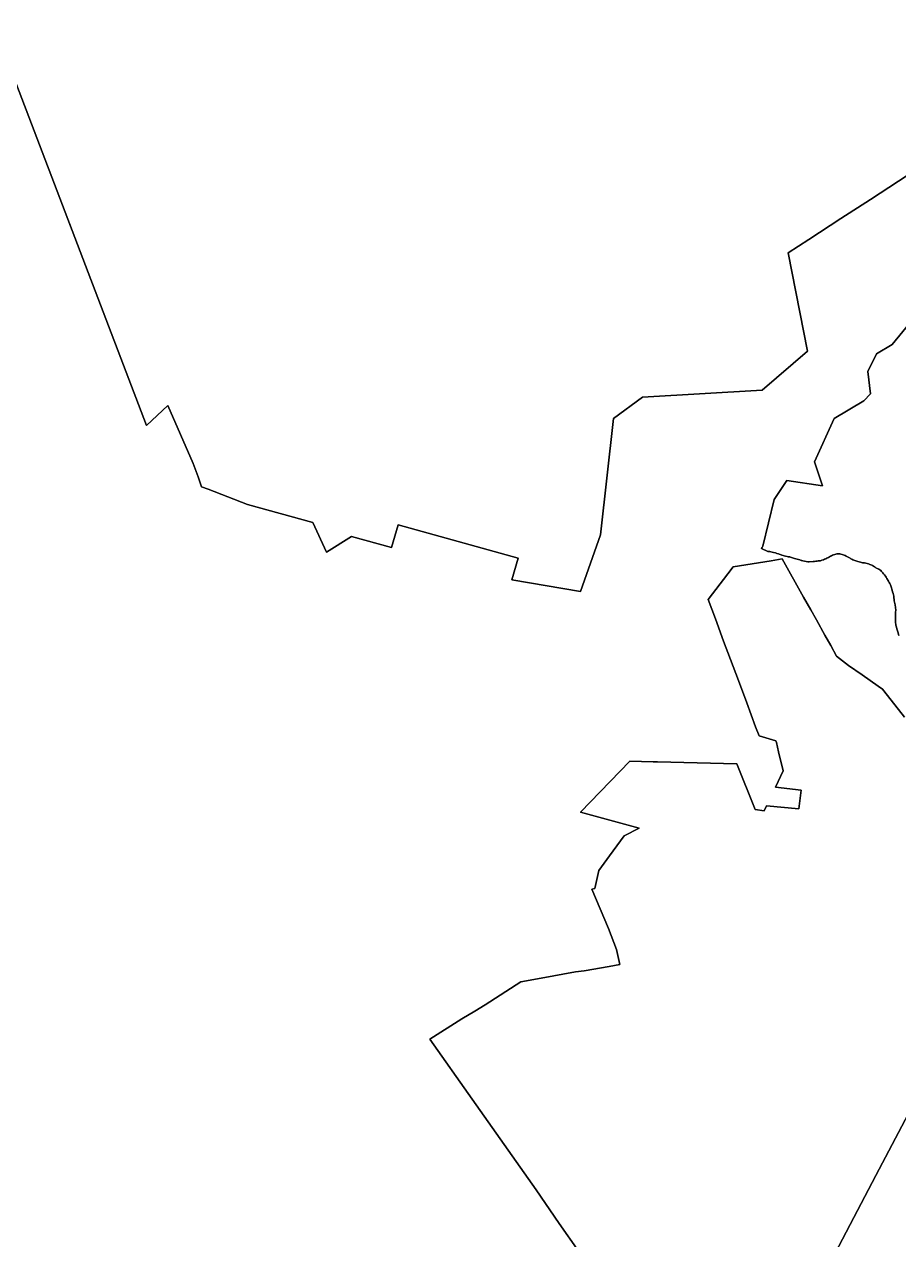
# Model space of a CAD drawing. Header units: inches. Extents: x 11258954 to 11313122, y 3645444 to 3695200.
# Drawn here: x 11269722 to 11273798, y 3674751 to 3680419 of the extents above; entities that cross this region are included whole.
import ezdxf

# ---------------------------------------------------------------- set-up
doc = ezdxf.new("R2010")
doc.units = ezdxf.units.IN
doc.header["$MEASUREMENT"] = 0
doc.layers.add('AnnexationHistory', color=183, linetype='Continuous')
doc.layers.add('ZipCode', color=108, linetype='Continuous')

msp = doc.modelspace()

# ---------------------------------------------------------------- linework, layer by layer
at = {"layer": 'AnnexationHistory'}
for points in [[(11274191.3125, 3676000, 0), (11273691.219, 3675050.4375, 0), (11272658.9375, 3673080.4375, 0)], [(11272658.9375, 3673080.4375, 0), (11273691.219, 3675050.4375, 0), (11274191.3125, 3676000, 0)]]:
    msp.add_polyline3d(points, dxfattribs=at)
at = {"layer": 'ZipCode'}
for points in [[(11269577.4805, 3680418.6615, 0), (11270291.389, 3678548.6135, 0), (11270390.219, 3678640.75, 0), (11270509.7215, 3678371.132, 0), (11270532.4365, 3678308.44, 0), (11270548.531, 3678262.6885, 0), (11270579.387, 3678250.622, 0), (11270761.6, 3678179.368, 0), (11271067.2315, 3678095.233, 0), (11271130.5565, 3677957.7145, 0), (11271130.7315, 3677957.335, 0), (11271247.5035, 3678029.956, 0), (11271433.9915, 3677978.472, 0), (11271465.2085, 3678084.708, 0), (11272024.1175, 3677929.5915, 0), (11271994.33, 3677828.213, 0), (11272314.428, 3677774.36, 0), (11272408.2145, 3678038.716, 0), (11272468.2795, 3678579.893, 0), (11272603.2475, 3678680.434, 0), (11273160.9495, 3678712.103, 0), (11273371.8925, 3678895.0425, 0), (11273282.163, 3679352.6465, 0), (11273379.2445, 3679415.742, 0), (11273528.3755, 3679512.666, 0), (11273665.819, 3679601.9935, 0), (11273796.377, 3679686.8465, 0), (11273940.419, 3679780.463, 0)], [(11273940.419, 3679780.463, 0), (11273796.377, 3679686.8465, 0), (11273665.819, 3679601.9935, 0), (11273528.3755, 3679512.666, 0), (11273379.2445, 3679415.742, 0), (11273282.163, 3679352.6465, 0), (11273371.8925, 3678895.0425, 0), (11273160.9495, 3678712.103, 0), (11272603.2475, 3678680.434, 0), (11272468.2795, 3678579.893, 0), (11272408.2145, 3678038.716, 0), (11272314.428, 3677774.36, 0), (11271994.33, 3677828.213, 0), (11272024.1175, 3677929.5915, 0), (11271465.2085, 3678084.708, 0), (11271433.9915, 3677978.472, 0), (11271247.5035, 3678029.956, 0), (11271130.7315, 3677957.335, 0), (11271130.5565, 3677957.7145, 0), (11271067.2315, 3678095.233, 0), (11270761.6, 3678179.368, 0), (11270579.387, 3678250.622, 0), (11270548.531, 3678262.6885, 0), (11270532.4365, 3678308.44, 0), (11270509.7215, 3678371.132, 0), (11270390.219, 3678640.75, 0), (11270291.389, 3678548.6135, 0), (11269577.4805, 3680418.6615, 0)], [(11273931.094, 3679124.9375, 0), (11273766.5315, 3678925, 0), (11273693.9065, 3678881.9375, 0), (11273653.9375, 3678799.1875, 0), (11273666.0315, 3678695.1875, 0), (11273634.375, 3678663.6875, 0), (11273496.875, 3678580.8125, 0), (11273405.344, 3678377.875, 0), (11273443.1565, 3678266.5625, 0), (11273276.6875, 3678291.9375, 0), (11273217.875, 3678203.125, 0), (11273164.0625, 3677985.3125, 0), (11273162.6875, 3677981.8125, 0), (11273161.969, 3677980.9375, 0), (11273161.2815, 3677980, 0), (11273160.594, 3677979.0625, 0), (11273160.125, 3677978.375, 0), (11273159.719, 3677977.625, 0), (11273159.344, 3677976.9375, 0), (11273159, 3677976.25, 0), (11273158.6565, 3677975.5, 0), (11273158.344, 3677974.6875, 0), (11273158.1565, 3677974.1875, 0), (11273187.5625, 3677960.625, 0), (11273191.2815, 3677960.6875, 0), (11273194.094, 3677960.625, 0), (11273197.625, 3677960.1875, 0), (11273202.219, 3677959.25, 0), (11273214.094, 3677956.3125, 0), (11273222.7815, 3677953.9375, 0), (11273229.844, 3677951.625, 0), (11273236.8125, 3677949.0625, 0), (11273240.6565, 3677947.625, 0), (11273244.7815, 3677946.0625, 0), (11273249.0315, 3677944.5, 0), (11273253.219, 3677943.0625, 0), (11273258.75, 3677941.3125, 0), (11273264.219, 3677939.8125, 0), (11273270.125, 3677938.4375, 0), (11273277, 3677937.0625, 0), (11273281.875, 3677936.1875, 0), (11273286.1875, 3677935.5, 0), (11273290.094, 3677934.8125, 0), (11273293.8125, 3677934.0625, 0), (11273298.1875, 3677932.875, 0), (11273302.844, 3677931.3125, 0), (11273307.594, 3677929.6875, 0), (11273312.219, 3677928.0625, 0), (11273318.0315, 3677926.1875, 0), (11273323.8125, 3677924.5, 0), (11273330, 3677922.75, 0), (11273337.219, 3677920.8125, 0), (11273342.625, 3677919.1875, 0), (11273346.8125, 3677917.8125, 0), (11273351.4375, 3677916.4375, 0), (11273358.0315, 3677915.0625, 0), (11273366.5315, 3677913.75, 0), (11273374.625, 3677912.875, 0), (11273379.5625, 3677912.6875, 0), (11273399.719, 3677913.625, 0), (11273405.9375, 3677914.125, 0), (11273411.6565, 3677914.875, 0), (11273417.0315, 3677915.625, 0), (11273421.969, 3677916.125, 0), (11273427.1565, 3677916.625, 0), (11273432.9065, 3677917.625, 0), (11273439.625, 3677919.4375, 0), (11273446.594, 3677921.8125, 0), (11273452.3125, 3677924.125, 0), (11273457.3125, 3677926.3125, 0), (11273462.0315, 3677928.625, 0), (11273466.2815, 3677930.75, 0), (11273470.875, 3677933.125, 0), (11273475.5315, 3677935.625, 0), (11273480.0315, 3677938.0625, 0), (11273484.4065, 3677940.5, 0), (11273488.8125, 3677942.6875, 0), (11273493.75, 3677944.6875, 0), (11273499.6565, 3677946.4375, 0), (11273505.125, 3677947.75, 0), (11273509.969, 3677948.8125, 0), (11273514.3125, 3677949.5, 0), (11273518.4375, 3677949.625, 0), (11273523.125, 3677949, 0), (11273528.25, 3677947.75, 0), (11273533.4375, 3677946.125, 0), (11273538.4375, 3677944.4375, 0), (11273543.4375, 3677942.8125, 0), (11273548.2815, 3677941.0625, 0), (11273553.469, 3677938.9375, 0), (11273559.4375, 3677936.0625, 0), (11273565.594, 3677932.625, 0), (11273570.719, 3677929.4375, 0), (11273575.2815, 3677926.5625, 0), (11273579.6565, 3677924.0625, 0), (11273583.6565, 3677922.25, 0), (11273588.1875, 3677920.4375, 0), (11273592.9065, 3677918.75, 0), (11273597.469, 3677917.0625, 0), (11273602.4375, 3677915.125, 0), (11273607.3125, 3677913.3125, 0), (11273612.6565, 3677911.625, 0), (11273619.0625, 3677910.0625, 0), (11273624.625, 3677909, 0), (11273629.5, 3677908.25, 0), (11273633.844, 3677907.625, 0), (11273637.875, 3677907.0625, 0), (11273643.8125, 3677906, 0), (11273650.4065, 3677904.375, 0), (11273657.125, 3677902.5, 0), (11273663.469, 3677900.4375, 0), (11273667.6875, 3677898.875, 0), (11273671.7815, 3677897.0625, 0), (11273676.0625, 3677894.75, 0), (11273680.875, 3677891.8125, 0), (11273684.7815, 3677889.125, 0), (11273688.125, 3677886.625, 0), (11273691.125, 3677884.4375, 0), (11273694.0625, 3677882.625, 0), (11273697.469, 3677881, 0), (11273701.219, 3677879.375, 0), (11273705.1565, 3677877.5, 0), (11273709.0625, 3677875.25, 0), (11273713.6875, 3677871.5625, 0), (11273717.8125, 3677867.5, 0), (11273721.3125, 3677863.5625, 0), (11273724.0625, 3677860.4375, 0), (11273727.3125, 3677856.6875, 0), (11273731.1565, 3677851.8125, 0), (11273735.344, 3677846.125, 0), (11273739.469, 3677840, 0), (11273742.5, 3677835.125, 0), (11273745.125, 3677830.625, 0), (11273747.5625, 3677826.25, 0), (11273750.0625, 3677821.8125, 0), (11273753.1875, 3677816.375, 0), (11273756.375, 3677810.75, 0), (11273759.3125, 3677805.3125, 0), (11273761.6875, 3677800.25, 0), (11273763.2815, 3677795.8125, 0), (11273764.6565, 3677790.875, 0), (11273765.9375, 3677785.5, 0), (11273767.2815, 3677779.8125, 0), (11273769.3125, 3677772.0625, 0), (11273771.344, 3677764.75, 0), (11273773.125, 3677757.9375, 0), (11273774.469, 3677751.625, 0), (11273775.0625, 3677747.3125, 0), (11273775.5625, 3677742.8125, 0), (11273776.1565, 3677737.5, 0), (11273777.0625, 3677731, 0), (11273778.344, 3677723.5, 0), (11273779.5315, 3677717.5625, 0), (11273780.6565, 3677712.375, 0), (11273781.6875, 3677707.1875, 0), (11273782.344, 3677703.3125, 0), (11273782.9375, 3677699.125, 0), (11273783.4065, 3677694.9375, 0), (11273783.6875, 3677690.8125, 0), (11273783.6875, 3677684.9375, 0), (11273783.344, 3677679.1875, 0), (11273782.844, 3677672.9375, 0), (11273782.469, 3677665.375, 0), (11273782.25, 3677657.75, 0), (11273782.125, 3677651.375, 0), (11273782.1875, 3677645.5625, 0), (11273782.469, 3677639.625, 0), (11273782.9065, 3677633.875, 0), (11273783.4375, 3677628, 0), (11273784.0315, 3677622.125, 0), (11273784.6875, 3677616.1875, 0), (11273786.8125, 3677608, 0), (11273789.0625, 3677599.5, 0), (11273791.594, 3677590.4375, 0), (11273794.469, 3677580.5625, 0), (11273796.4375, 3677574.125, 0), (11273798.3125, 3677568.0625, 0)], [(11273798.3125, 3677568.0625, 0), (11273796.4375, 3677574.125, 0), (11273794.469, 3677580.5625, 0), (11273791.594, 3677590.4375, 0), (11273789.0625, 3677599.5, 0), (11273786.8125, 3677608, 0), (11273784.6875, 3677616.1875, 0), (11273784.0315, 3677622.125, 0), (11273783.4375, 3677628, 0), (11273782.9065, 3677633.875, 0), (11273782.469, 3677639.625, 0), (11273782.1875, 3677645.5625, 0), (11273782.125, 3677651.375, 0), (11273782.25, 3677657.75, 0), (11273782.469, 3677665.375, 0), (11273782.844, 3677672.9375, 0), (11273783.344, 3677679.1875, 0), (11273783.6875, 3677684.9375, 0), (11273783.6875, 3677690.8125, 0), (11273783.4065, 3677694.9375, 0), (11273782.9375, 3677699.125, 0), (11273782.344, 3677703.3125, 0), (11273781.6875, 3677707.1875, 0), (11273780.6565, 3677712.375, 0), (11273779.5315, 3677717.5625, 0), (11273778.344, 3677723.5, 0), (11273777.0625, 3677731, 0), (11273776.1565, 3677737.5, 0), (11273775.5625, 3677742.8125, 0), (11273775.0625, 3677747.3125, 0), (11273774.469, 3677751.625, 0), (11273773.125, 3677757.9375, 0), (11273771.344, 3677764.75, 0), (11273769.3125, 3677772.0625, 0), (11273767.2815, 3677779.8125, 0), (11273765.9375, 3677785.5, 0), (11273764.6565, 3677790.875, 0), (11273763.2815, 3677795.8125, 0), (11273761.6875, 3677800.25, 0), (11273759.3125, 3677805.3125, 0), (11273756.375, 3677810.75, 0), (11273753.1875, 3677816.375, 0), (11273750.0625, 3677821.8125, 0), (11273747.5625, 3677826.25, 0), (11273745.125, 3677830.625, 0), (11273742.5, 3677835.125, 0), (11273739.469, 3677840, 0), (11273735.344, 3677846.125, 0), (11273731.1565, 3677851.8125, 0), (11273727.3125, 3677856.6875, 0), (11273724.0625, 3677860.4375, 0), (11273721.3125, 3677863.5625, 0), (11273717.8125, 3677867.5, 0), (11273713.6875, 3677871.5625, 0), (11273709.0625, 3677875.25, 0), (11273705.1565, 3677877.5, 0), (11273701.219, 3677879.375, 0), (11273697.469, 3677881, 0), (11273694.0625, 3677882.625, 0), (11273691.125, 3677884.4375, 0), (11273688.125, 3677886.625, 0), (11273684.7815, 3677889.125, 0), (11273680.875, 3677891.8125, 0), (11273676.0625, 3677894.75, 0), (11273671.7815, 3677897.0625, 0), (11273667.6875, 3677898.875, 0), (11273663.469, 3677900.4375, 0), (11273657.125, 3677902.5, 0), (11273650.4065, 3677904.375, 0), (11273643.8125, 3677906, 0), (11273637.875, 3677907.0625, 0), (11273633.844, 3677907.625, 0), (11273629.5, 3677908.25, 0), (11273624.625, 3677909, 0), (11273619.0625, 3677910.0625, 0), (11273612.6565, 3677911.625, 0), (11273607.3125, 3677913.3125, 0), (11273602.4375, 3677915.125, 0), (11273597.469, 3677917.0625, 0), (11273592.9065, 3677918.75, 0), (11273588.1875, 3677920.4375, 0), (11273583.6565, 3677922.25, 0), (11273579.6565, 3677924.0625, 0), (11273575.2815, 3677926.5625, 0), (11273570.719, 3677929.4375, 0), (11273565.594, 3677932.625, 0), (11273559.4375, 3677936.0625, 0), (11273553.469, 3677938.9375, 0), (11273548.2815, 3677941.0625, 0), (11273543.4375, 3677942.8125, 0), (11273538.4375, 3677944.4375, 0), (11273533.4375, 3677946.125, 0), (11273528.25, 3677947.75, 0), (11273523.125, 3677949, 0), (11273518.4375, 3677949.625, 0), (11273514.3125, 3677949.5, 0), (11273509.969, 3677948.8125, 0), (11273505.125, 3677947.75, 0), (11273499.6565, 3677946.4375, 0), (11273493.75, 3677944.6875, 0), (11273488.8125, 3677942.6875, 0), (11273484.4065, 3677940.5, 0), (11273480.0315, 3677938.0625, 0), (11273475.5315, 3677935.625, 0), (11273470.875, 3677933.125, 0), (11273466.2815, 3677930.75, 0), (11273462.0315, 3677928.625, 0), (11273457.3125, 3677926.3125, 0), (11273452.3125, 3677924.125, 0), (11273446.594, 3677921.8125, 0), (11273439.625, 3677919.4375, 0), (11273432.9065, 3677917.625, 0), (11273427.1565, 3677916.625, 0), (11273421.969, 3677916.125, 0), (11273417.0315, 3677915.625, 0), (11273411.6565, 3677914.875, 0), (11273405.9375, 3677914.125, 0), (11273399.719, 3677913.625, 0), (11273379.5625, 3677912.6875, 0), (11273374.625, 3677912.875, 0), (11273366.5315, 3677913.75, 0), (11273358.0315, 3677915.0625, 0), (11273351.4375, 3677916.4375, 0), (11273346.8125, 3677917.8125, 0), (11273342.625, 3677919.1875, 0), (11273337.219, 3677920.8125, 0), (11273330, 3677922.75, 0), (11273323.8125, 3677924.5, 0), (11273318.0315, 3677926.1875, 0), (11273312.219, 3677928.0625, 0), (11273307.594, 3677929.6875, 0), (11273302.844, 3677931.3125, 0), (11273298.1875, 3677932.875, 0), (11273293.8125, 3677934.0625, 0), (11273290.094, 3677934.8125, 0), (11273286.1875, 3677935.5, 0), (11273281.875, 3677936.1875, 0), (11273277, 3677937.0625, 0), (11273270.125, 3677938.4375, 0), (11273264.219, 3677939.8125, 0), (11273258.75, 3677941.3125, 0), (11273253.219, 3677943.0625, 0), (11273249.0315, 3677944.5, 0), (11273244.7815, 3677946.0625, 0), (11273240.6565, 3677947.625, 0), (11273236.8125, 3677949.0625, 0), (11273229.844, 3677951.625, 0), (11273222.7815, 3677953.9375, 0), (11273214.094, 3677956.3125, 0), (11273202.219, 3677959.25, 0), (11273197.625, 3677960.1875, 0), (11273194.094, 3677960.625, 0), (11273191.2815, 3677960.6875, 0), (11273187.5625, 3677960.625, 0), (11273158.1565, 3677974.1875, 0), (11273158.344, 3677974.6875, 0), (11273158.6565, 3677975.5, 0), (11273159, 3677976.25, 0), (11273159.344, 3677976.9375, 0), (11273159.719, 3677977.625, 0), (11273160.125, 3677978.375, 0), (11273160.594, 3677979.0625, 0), (11273161.2815, 3677980, 0), (11273161.969, 3677980.9375, 0), (11273162.6875, 3677981.8125, 0), (11273164.0625, 3677985.3125, 0), (11273217.875, 3678203.125, 0), (11273276.6875, 3678291.9375, 0), (11273443.1565, 3678266.5625, 0), (11273405.344, 3678377.875, 0), (11273496.875, 3678580.8125, 0), (11273634.375, 3678663.6875, 0), (11273666.0315, 3678695.1875, 0), (11273653.9375, 3678799.1875, 0), (11273693.9065, 3678881.9375, 0), (11273766.5315, 3678925, 0), (11273931.094, 3679124.9375, 0)], [(11273824.375, 3677187.875, 0), (11273762.719, 3677267, 0), (11273722.6875, 3677318.4375, 0), (11273701.9375, 3677332.875, 0), (11273627.125, 3677385, 0), (11273563.625, 3677429.1875, 0), (11273507.625, 3677473.125, 0), (11273480.5625, 3677522.5625, 0), (11273453.4375, 3677570.9375, 0), (11273414, 3677641.1875, 0), (11273387.844, 3677687.8125, 0), (11273354.125, 3677747.75, 0), (11273254.1565, 3677925.5625, 0), (11273203.9065, 3677917.375, 0), (11273025.75, 3677888.3125, 0), (11273001.4375, 3677856.5625, 0), (11272909.344, 3677736.4375, 0), (11272943.0315, 3677646.3125, 0), (11272981.625, 3677543.0625, 0), (11273014.0315, 3677456.3125, 0), (11273050.5315, 3677359.125, 0), (11273089.8125, 3677255.1875, 0), (11273130.6565, 3677142.1875, 0), (11273148, 3677101.125, 0), (11273225.4065, 3677078.25, 0), (11273227.5, 3677069.625, 0), (11273238.0625, 3677026.25, 0), (11273258.719, 3676937.5625, 0), (11273223.3125, 3676860.875, 0), (11273343.625, 3676847.1875, 0), (11273332.5625, 3676760.0625, 0), (11273181.5315, 3676774.875, 0), (11273170.219, 3676750.875, 0), (11273128.4065, 3676756.6875, 0), (11273042.625, 3676970.8125, 0), (11272673.969, 3676979.1875, 0), (11272653.375, 3676979.6875, 0), (11272545.0315, 3676982.125, 0), (11272314.7885, 3676745.4395, 0), (11272588.067, 3676671.0975, 0), (11272517.7655, 3676634.5805, 0), (11272450.1795, 3676541.524, 0), (11272400.3995, 3676472.984, 0), (11272381.0875, 3676388.3915, 0), (11272367.0075, 3676385.781, 0), (11272445.1875, 3676202.5, 0), (11272481.9065, 3676105.3125, 0), (11272497.1875, 3676035.25, 0), (11272447.75, 3676025.625, 0), (11272331.0315, 3676005.4375, 0), (11272291.125, 3676000, 0), (11272131.1875, 3675971.3125, 0), (11272036.625, 3675953.875, 0), (11271870.469, 3675846.9375, 0), (11271822.0315, 3675817.5, 0), (11271762.094, 3675781.125, 0), (11271612.518, 3675685.7525, 0), (11271809.0515, 3675407.3565, 0), (11272108.477, 3674983.2115, 0), (11272214.969, 3674826.8125, 0), (11272306.9375, 3674695.75, 0)], [(11272306.9375, 3674695.75, 0), (11272214.969, 3674826.8125, 0), (11272108.477, 3674983.2115, 0), (11271809.0515, 3675407.3565, 0), (11271612.518, 3675685.7525, 0), (11271762.094, 3675781.125, 0), (11271822.0315, 3675817.5, 0), (11271870.469, 3675846.9375, 0), (11272036.625, 3675953.875, 0), (11272131.1875, 3675971.3125, 0), (11272291.125, 3676000, 0), (11272331.0315, 3676005.4375, 0), (11272447.75, 3676025.625, 0), (11272497.1875, 3676035.25, 0), (11272481.9065, 3676105.3125, 0), (11272445.1875, 3676202.5, 0), (11272367.0075, 3676385.781, 0), (11272381.0875, 3676388.3915, 0), (11272400.3995, 3676472.984, 0), (11272450.1795, 3676541.524, 0), (11272517.7655, 3676634.5805, 0), (11272588.067, 3676671.0975, 0), (11272314.7885, 3676745.4395, 0), (11272545.0315, 3676982.125, 0), (11272653.375, 3676979.6875, 0), (11272673.969, 3676979.1875, 0), (11273042.625, 3676970.8125, 0), (11273128.4065, 3676756.6875, 0), (11273170.219, 3676750.875, 0), (11273181.5315, 3676774.875, 0), (11273332.5625, 3676760.0625, 0), (11273343.625, 3676847.1875, 0), (11273223.3125, 3676860.875, 0), (11273258.719, 3676937.5625, 0), (11273238.0625, 3677026.25, 0), (11273227.5, 3677069.625, 0), (11273225.4065, 3677078.25, 0), (11273148, 3677101.125, 0), (11273130.6565, 3677142.1875, 0), (11273089.8125, 3677255.1875, 0), (11273050.5315, 3677359.125, 0), (11273014.0315, 3677456.3125, 0), (11272981.625, 3677543.0625, 0), (11272943.0315, 3677646.3125, 0), (11272909.344, 3677736.4375, 0), (11273001.4375, 3677856.5625, 0), (11273025.75, 3677888.3125, 0), (11273203.9065, 3677917.375, 0), (11273254.1565, 3677925.5625, 0), (11273354.125, 3677747.75, 0), (11273387.844, 3677687.8125, 0), (11273414, 3677641.1875, 0), (11273453.4375, 3677570.9375, 0), (11273480.5625, 3677522.5625, 0), (11273507.625, 3677473.125, 0), (11273563.625, 3677429.1875, 0), (11273627.125, 3677385, 0), (11273701.9375, 3677332.875, 0), (11273722.6875, 3677318.4375, 0), (11273762.719, 3677267, 0), (11273824.375, 3677187.875, 0)]]:
    msp.add_polyline3d(points, dxfattribs=at)

doc.saveas('drawing.dxf')
